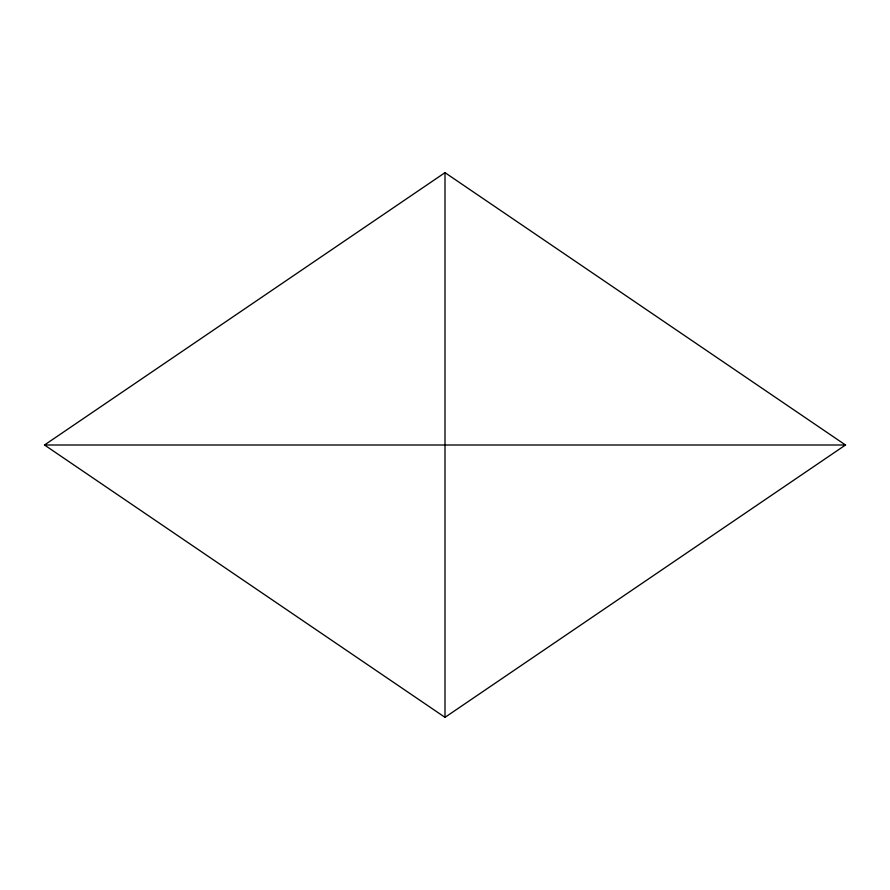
<?xml version="1.0" encoding="UTF-8"?>
<svg xmlns="http://www.w3.org/2000/svg" width="890" height="890" viewBox="0 0 890 890"><rect width="100%" height="100%" fill="white"/><g stroke="black" fill="none" stroke-linecap="round" stroke-linejoin="round"><path stroke-width="1.33" d="M44.5 445L445 172.66L845.5 445L445 717.34L44.5 445L845.5 445M445 172.66L445 717.34"/></g></svg>
